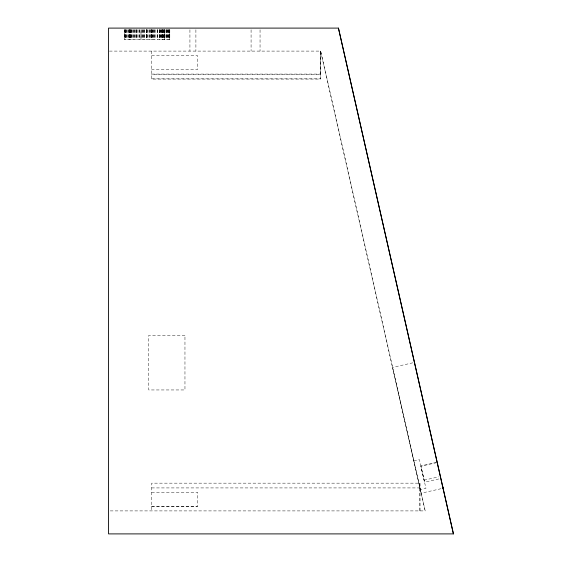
<?xml version="1.0" encoding="UTF-8"?>
<svg xmlns="http://www.w3.org/2000/svg" width="562" height="562" viewBox="0 0 562 562"><rect width="100%" height="100%" fill="white"/><g stroke="black" fill="none" stroke-linecap="round" stroke-linejoin="round"><path stroke-width="0.42" stroke-dasharray="2.81 2.11" d="M109.4 51.093L320.698 51.093L320.614 74.353L151.642 74.353M412.768 362.813L392.557 367.408L421.156 493.218L442.21 488.434M413.822 460.924L419.435 459.653L425.961 488.385L420.355 489.657M436.33 462.407L420.854 465.926L424.556 482.189L440.032 478.676M422.266 472.108L420.924 466.214L436.407 462.744M424.092 480.145L438.76 476.857M151.642 51.093L151.642 79.066L320.614 79.066L320.698 51.093L425.188 510.907L109.4 510.907M320.614 51.093L425.188 510.907M151.642 55.764L197.627 55.687L197.627 69.562L151.642 69.484M151.642 74.079L320.698 74.079M151.642 78.842L320.698 78.842L320.698 51.093M151.642 487.921L419.962 487.921M151.642 492.516L197.627 492.593M151.642 506.313L197.627 506.313M151.642 506.39L197.627 506.39L197.627 492.516M422.75 474.251L424.078 480.103M419.962 510.907L419.962 483.158L151.642 483.158L151.642 510.907M419.898 483.179L419.898 510.907M260.051 29.8L260.051 51.093M251.081 29.8L251.081 51.093M195.899 29.8L195.899 51.093M189.928 29.8L189.928 51.093M169.815 29.744L169.815 39.593L124.272 39.593L124.272 29.744M169.612 29.744L169.696 39.593M169.513 29.744L169.513 39.593L169.387 29.744M168.965 29.744L168.965 39.593M168.818 29.744L168.902 39.593M168.712 29.744L168.712 39.593M168.073 29.744L167.989 39.593M167.673 29.744L167.673 39.593M167.588 29.744L167.588 39.593M166.879 29.744L166.879 39.593M166.795 29.744L166.795 39.593M166.127 29.744L166.099 39.593M166.015 29.744L166.015 39.593M164.792 29.744L164.792 39.593M164.673 29.744L164.589 39.593M164.518 29.744L164.511 39.593M164.322 29.744L164.237 39.593L164.202 29.744M163.739 29.744L163.661 39.593M163.254 29.744L163.254 39.593M163.17 29.744L163.17 39.593M162.882 29.744L162.882 39.593M162.783 29.744L162.783 39.593M162.699 29.744L162.699 39.593M162.285 29.744L162.249 39.593M162.074 29.744L162.074 39.593M161.989 29.744L161.989 39.593M161.708 29.744L161.708 39.593M161.624 29.744L161.624 39.593M160.591 29.744L160.507 39.593M160.268 29.744L160.268 39.593M159.917 29.744L159.917 39.593M159.833 29.744L159.833 39.593M159.741 29.744L159.741 39.593M159.657 29.744L159.657 39.593M157.803 29.744L157.803 39.593M157.718 29.744L157.753 39.593M157.191 29.744L157.107 39.593M155.217 29.744L155.302 39.593M154.782 29.744L154.782 39.593M154.662 29.744L154.698 39.593M153.37 29.744L153.37 39.593M153.285 29.744L153.285 39.593M152.681 29.744L152.681 39.593M152.597 29.744L152.597 39.593M151.951 29.744L151.951 39.593M151.859 29.744L151.859 39.593M151.754 29.744L151.754 39.593M151.67 29.744L151.607 39.593M151.297 29.744L151.297 39.593M150.876 29.744L150.967 39.593M150.771 29.744L150.855 39.593M149.288 29.744L149.288 39.593M149.204 29.744L149.204 39.593M147.961 29.744L147.961 39.593M147.876 29.744L147.876 39.593M146.914 29.744L146.914 39.593M146.83 29.744L146.83 39.593M146.605 29.744L146.591 39.593M146.506 29.744L146.506 39.593M146.296 29.744L146.296 39.593M144.504 29.744L144.504 39.593M144.42 29.744L144.42 39.593M143.415 29.744L143.415 39.593M143.331 29.744L143.331 39.593M142.411 29.744L142.411 39.593M142.327 29.744L142.327 39.593M141.308 29.744L141.392 39.593M139.432 29.744L139.432 39.593M139.095 29.744L139.095 39.593M139.011 29.744L139.011 39.593M137.634 29.744L137.55 39.593M136.721 29.744L136.721 39.593M136.636 29.744L136.636 39.593M136.397 29.744L136.397 39.593M135.077 29.744L135.077 39.593M134.992 29.744L135.006 39.593M134.283 29.744L134.283 39.593M133.861 29.744L133.861 39.593M133.756 29.744L133.672 39.593M132.583 29.744L132.499 39.593M131.859 29.744L131.859 39.593M131.775 29.744L131.775 39.593M131.424 29.744L131.339 39.593M130.588 29.744L130.546 39.593M130.433 29.744L130.433 39.593M130.349 29.744L130.349 39.593M130.265 29.744L130.265 39.593M129.829 29.744L129.913 39.593M129.696 29.744L129.78 39.593M129.583 29.744L129.583 39.593M129.415 29.744L129.415 39.593M129.33 29.744L129.295 39.593M128.354 29.744L128.354 39.593M128.269 29.744L128.269 39.593M127.799 29.744L127.715 39.593M126.668 29.744L126.668 39.593M126.583 29.744L126.583 39.593M125.417 29.744L125.417 39.593M125.333 29.744L125.333 39.593M125.185 29.744L125.185 39.593M125.101 29.744L125.101 39.593M124.645 29.744L124.56 39.593M124.392 29.744L124.307 39.593M184.961 335.352L148.754 335.352L148.754 389.951L184.961 389.951L184.961 335.352M140.978 39.593L140.978 29.744L140.893 39.593"/><path stroke-width="0.84" d="M338.443 28.1L108.536 28.1L108.536 533.9L453.464 533.9L338.443 28.1L453.401 533.9M414.447 362.434L414.686 363.459M442.821 487.212L443.053 488.245L442.315 484.985"/></g></svg>
